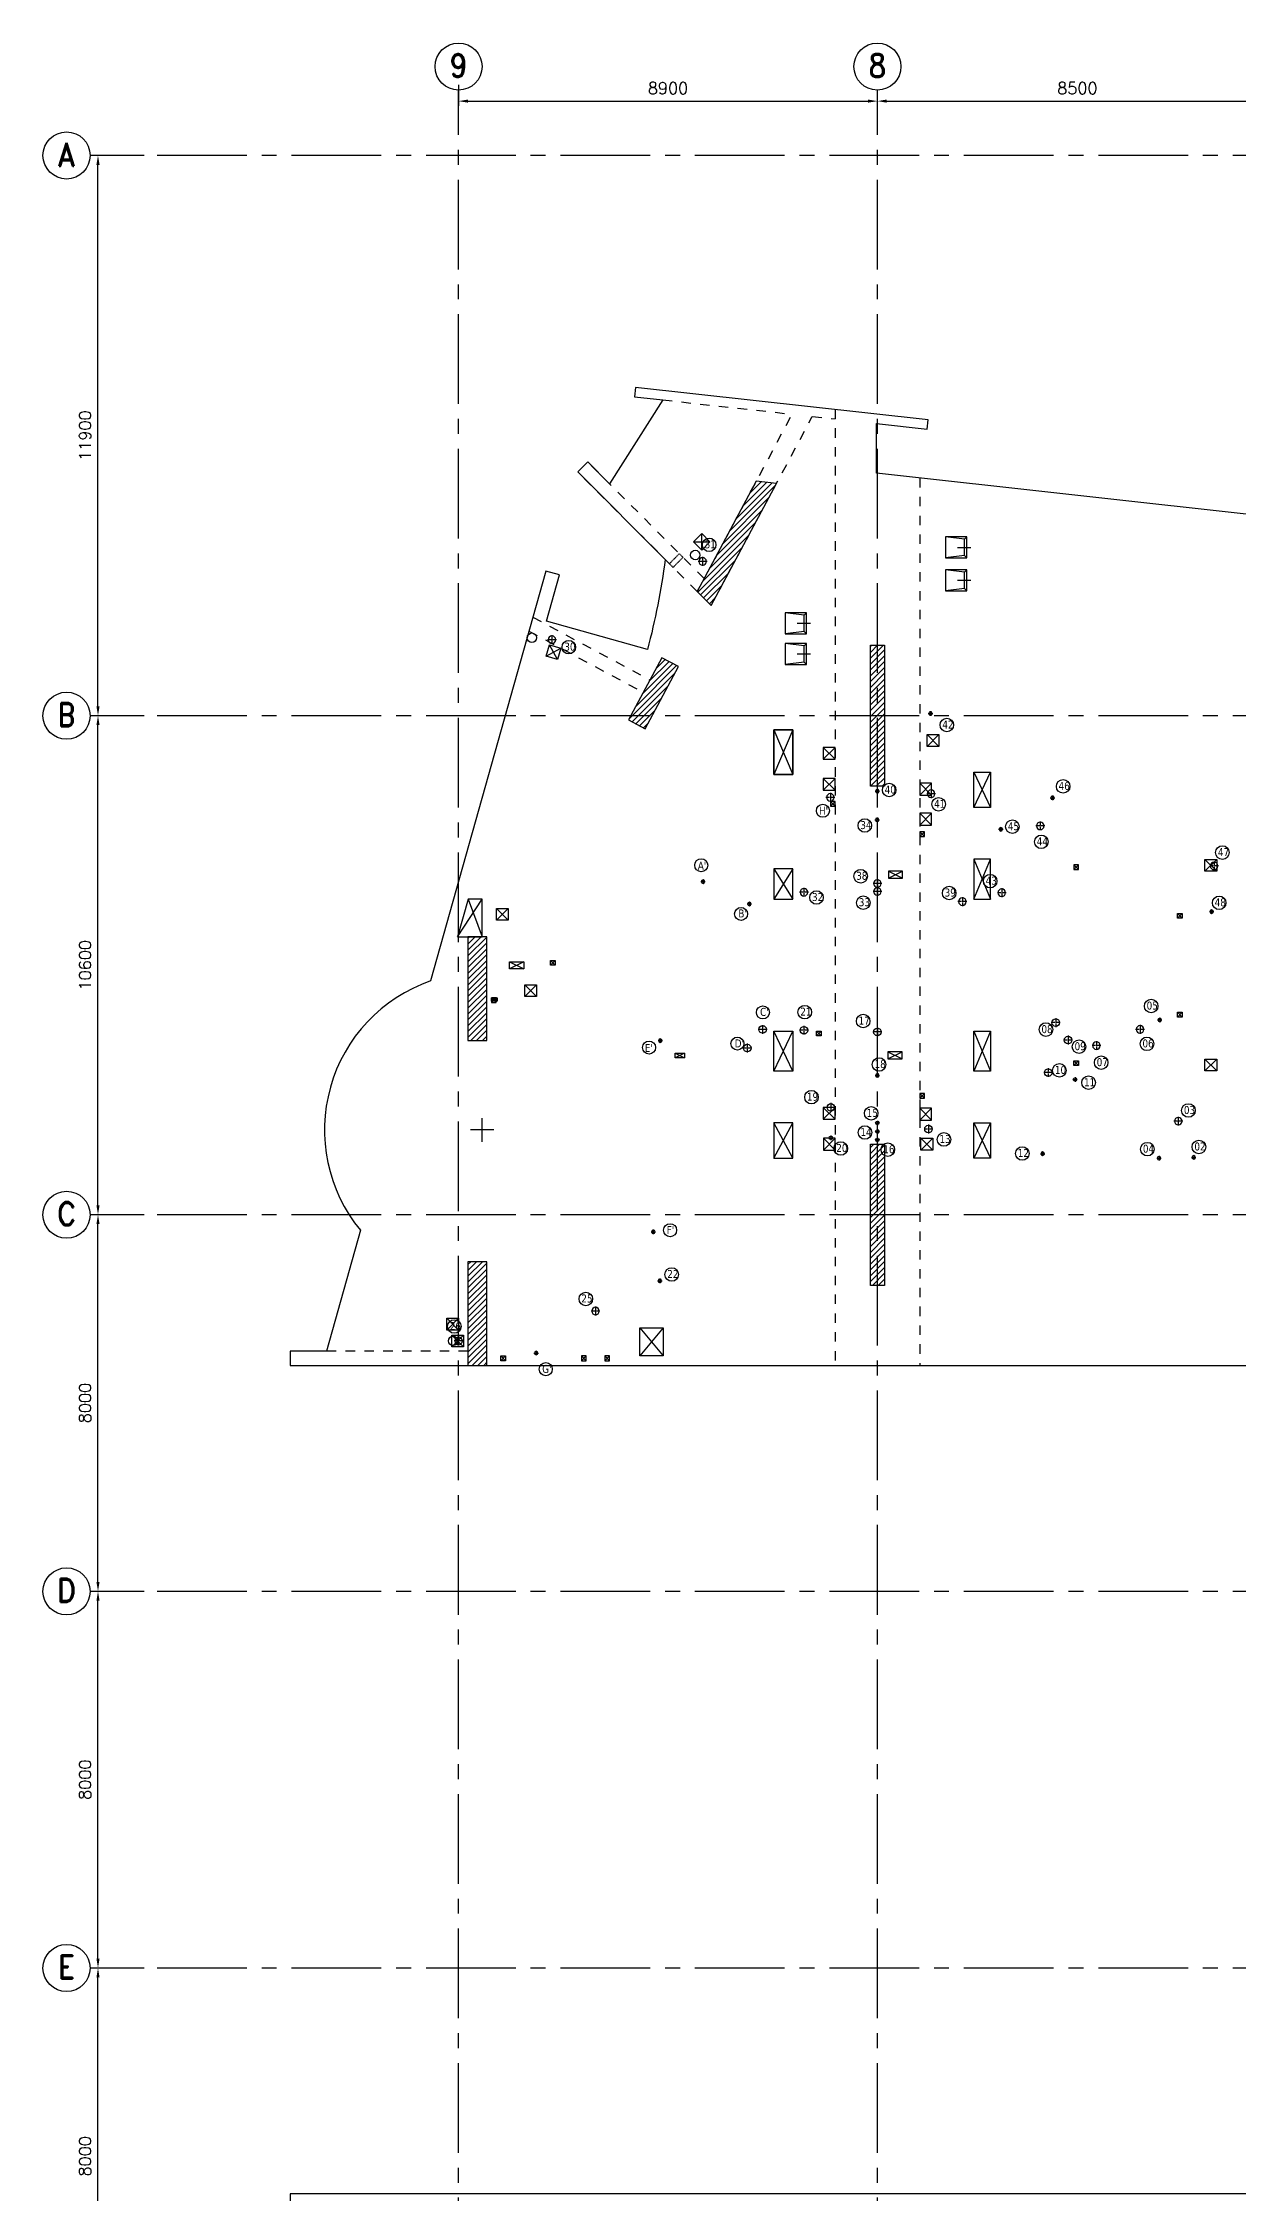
# Model space of a CAD drawing. Extents: x -8831 to 95229, y -7500 to 65888.
# Drawn here: x -8831 to 16563, y 20200 to 65888 of the extents above; entities that cross this region are included whole.
import ezdxf
from ezdxf.enums import TextEntityAlignment as Align

# ---------------------------------------------------------------- set-up
doc = ezdxf.new("R2010")
doc.units = 0
doc.header["$LTSCALE"] = 100
doc.header["$MEASUREMENT"] = 0
for name, pattern in [('CENTER2', [1.125, 0.75, -0.125, 0.125, -0.125]), ('DASHED', [0.75, 0.5, -0.25]), ('Gif-Beam', [4, 2, -2]), ('Gif-Grid', [28.575, 19.05, -3.175, 3.175, -3.175]), ('grid', [2, 1.25, -0.25, 0.25, -0.25])]:
    doc.linetypes.add(name, pattern=pattern)
doc.layers.add('-1DR-WPIPE', color=4, linetype='DASHED', lineweight=30)
for name, color, linetype in [('Gif-Beam', 3, 'Gif-Beam'), ('Gif-Col_Above', 2, 'Continuous'), ('Gif-Dim_Plan', 4, 'Continuous'), ('Gif-Grid', 1, 'Gif-Grid'), ('Gif-Grid_No', 7, 'Continuous'), ('Gif-Hatch_Col', 8, 'Continuous'), ('Gif-Openings', 4, 'Continuous'), ('Gif-Slab edge', 7, 'Continuous'), ('Giff-Pan', 7, 'Continuous'), ('mep200507', 4, 'Continuous'), ('NEW OP', 6, 'Continuous'), ('NS Blue Clashing', 5, 'Continuous'), ('NS Blue NB', 5, 'Continuous'), ('NS Green NB', 3, 'Continuous'), ('NS Green Not Clashing', 3, 'Continuous')]:
    doc.layers.add(name, color=color, linetype=linetype)
doc.styles.add('A&T', font='simplex.shx', dxfattribs={"width": 0.8})
doc.styles.add('ARIAL-GRID', font='arial.ttf', dxfattribs={"width": 0.7, "height": 15})
doc.styles.add('ROMAND', font='romand.shx')
doc.styles.add('ROMANS', font='ROMANS.shx')
doc.dimstyles.new('ACAD100', dxfattribs={"dimtxt": 250, "dimasz": 200, "dimexe": 100, "dimexo": 100, "dimgap": 150, "dimtad": 1, "dimdec": 0, "dimrnd": 5, "dimzin": 0, "dimdsep": 46, "dimtxsty": 'ROMANS', "dimcen": 0.09, "dimdle": 100, "dimclrd": 4, "dimclre": 4, "dimclrt": 3, "dimadec": 0, "dimazin": 0, "dimtfac": 1, "dimtdec": 0, "dimtix": 1, "dimtmove": 0, "dimatfit": 3, "dimfxl": 1, "dimtolj": 1, "dimtzin": 0, "dimarcsym": 0})
pattern_1 = [(45, (-215332.41, -7e-12), (-61.871843, 61.871843), [])]

# ---------------------------------------------------------------- blocks, each defined once
blk = doc.blocks.new('GRID-NO')
at = {"layer": 'Gif-Grid_No'}
blk.add_circle((0, 500), 500, dxfattribs=at)
at = {"layer": 'Gif-Grid_No', "color": 2, "style": 'ARIAL-GRID', "width": 0.7}
blk.add_attdef('GRID', text='', height=500, dxfattribs=at).set_placement((0, 522), align=Align.MIDDLE_CENTER)
blk = doc.blocks.new('*D3')
at = {"layer": 'Defpoints', "color": 0, "transparency": 16777216}
for p in [(-7663, 63500), (-6584, 63500), (-6584, 51600)]:
    blk.add_point(p, dxfattribs=at)
at = {"layer": 'Gif-Dim_Plan', "color": 4, "lineweight": -2, "transparency": 16777216}
for p, q in [((-6684, 63500), (-7763, 63500)), ((-7663, 51800), (-7663, 63300)), ((-6684, 51600), (-7763, 51600))]:
    blk.add_line(p, q, dxfattribs=at)
at = {"layer": 'Gif-Dim_Plan', "color": 4, "transparency": 16777216}
for points in [[(-7696, 63300), (-7629, 63300), (-7663, 63500)], [(-7696, 51800), (-7629, 51800), (-7663, 51600)]]:
    blk.add_solid(points, dxfattribs=at)
at = {"layer": 'Gif-Dim_Plan', "color": 3, "transparency": 16777216, "insert": (-7938, 57550), "char_height": 250, "attachment_point": 5, "rotation": 90, "style": 'ROMANS'}
blk.add_mtext('\\A1;11900', dxfattribs=at)
blk = doc.blocks.new('*D5')
at = {"layer": 'Defpoints', "color": 0, "transparency": 16777216}
for p in [(-7663, 33000), (-6584, 33000), (-6584, 25000)]:
    blk.add_point(p, dxfattribs=at)
at = {"layer": 'Gif-Dim_Plan', "color": 4, "lineweight": -2, "transparency": 16777216}
for p, q in [((-6684, 33000), (-7763, 33000)), ((-7663, 25200), (-7663, 32800)), ((-6684, 25000), (-7763, 25000))]:
    blk.add_line(p, q, dxfattribs=at)
at = {"layer": 'Gif-Dim_Plan', "color": 4, "transparency": 16777216}
for points in [[(-7696, 32800), (-7629, 32800), (-7663, 33000)], [(-7696, 25200), (-7629, 25200), (-7663, 25000)]]:
    blk.add_solid(points, dxfattribs=at)
at = {"layer": 'Gif-Dim_Plan', "color": 3, "transparency": 16777216, "insert": (-7938, 29000), "char_height": 250, "attachment_point": 5, "rotation": 90, "style": 'ROMANS'}
blk.add_mtext('\\A1;8000', dxfattribs=at)
blk = doc.blocks.new('*D7')
at = {"layer": 'Defpoints', "color": 0, "transparency": 16777216}
for p in [(-7663, 25000), (-6584, 25000), (-6581, 17000)]:
    blk.add_point(p, dxfattribs=at)
at = {"layer": 'Gif-Dim_Plan', "color": 4, "lineweight": -2, "transparency": 16777216}
for p, q in [((-6684, 25000), (-7763, 25000)), ((-7663, 17200), (-7663, 24800)), ((-6681, 17000), (-7763, 17000))]:
    blk.add_line(p, q, dxfattribs=at)
at = {"layer": 'Gif-Dim_Plan', "color": 4, "transparency": 16777216}
for points in [[(-7696, 24800), (-7629, 24800), (-7663, 25000)], [(-7696, 17200), (-7629, 17200), (-7663, 17000)]]:
    blk.add_solid(points, dxfattribs=at)
at = {"layer": 'Gif-Dim_Plan', "color": 3, "transparency": 16777216, "insert": (-7938, 21000), "char_height": 250, "attachment_point": 5, "rotation": 90, "style": 'ROMANS'}
blk.add_mtext('\\A1;8000', dxfattribs=at)
blk = doc.blocks.new('*D8')
at = {"layer": 'Defpoints', "color": 0, "transparency": 16777216}
for p in [(-7663, 41000), (-6584, 41000), (-6584, 33000)]:
    blk.add_point(p, dxfattribs=at)
at = {"layer": 'Gif-Dim_Plan', "color": 4, "lineweight": -2, "transparency": 16777216}
for p, q in [((-6684, 41000), (-7763, 41000)), ((-7663, 33200), (-7663, 40800)), ((-6684, 33000), (-7763, 33000))]:
    blk.add_line(p, q, dxfattribs=at)
at = {"layer": 'Gif-Dim_Plan', "color": 4, "transparency": 16777216}
for points in [[(-7696, 40800), (-7629, 40800), (-7663, 41000)], [(-7696, 33200), (-7629, 33200), (-7663, 33000)]]:
    blk.add_solid(points, dxfattribs=at)
at = {"layer": 'Gif-Dim_Plan', "color": 3, "transparency": 16777216, "insert": (-7938, 37000), "char_height": 250, "attachment_point": 5, "rotation": 90, "style": 'ROMANS'}
blk.add_mtext('\\A1;8000', dxfattribs=at)
blk = doc.blocks.new('*D9')
at = {"layer": 'Defpoints', "color": 0, "transparency": 16777216}
for p in [(-7663, 51600), (-6584, 51600), (-6584, 41000)]:
    blk.add_point(p, dxfattribs=at)
at = {"layer": 'Gif-Dim_Plan', "color": 4, "lineweight": -2, "transparency": 16777216}
for p, q in [((-6684, 51600), (-7763, 51600)), ((-7663, 41200), (-7663, 51400)), ((-6684, 41000), (-7763, 41000))]:
    blk.add_line(p, q, dxfattribs=at)
at = {"layer": 'Gif-Dim_Plan', "color": 4, "transparency": 16777216}
for points in [[(-7696, 51400), (-7629, 51400), (-7663, 51600)], [(-7696, 41200), (-7629, 41200), (-7663, 41000)]]:
    blk.add_solid(points, dxfattribs=at)
at = {"layer": 'Gif-Dim_Plan', "color": 3, "transparency": 16777216, "insert": (-7938, 46300), "char_height": 250, "attachment_point": 5, "rotation": 90, "style": 'ROMANS'}
blk.add_mtext('\\A1;10600', dxfattribs=at)
blk = doc.blocks.new('*D10')
at = {"layer": 'Defpoints', "color": 0, "transparency": 16777216}
for p in [(0, 65100), (8900, 64654), (8900, 64537)]:
    blk.add_point(p, dxfattribs=at)
at = {"layer": 'Gif-Dim_Plan', "color": 4, "lineweight": -2, "transparency": 16777216}
for p, q in [((0, 65000), (0, 64554)), ((200, 64654), (8700, 64654)), ((8900, 64637), (8900, 64754))]:
    blk.add_line(p, q, dxfattribs=at)
at = {"layer": 'Gif-Dim_Plan', "color": 4, "transparency": 16777216}
for points in [[(200, 64688), (200, 64621), (0, 64654)], [(8700, 64688), (8700, 64621), (8900, 64654)]]:
    blk.add_solid(points, dxfattribs=at)
at = {"layer": 'Gif-Dim_Plan', "color": 3, "transparency": 16777216, "insert": (4450, 64929), "char_height": 250, "attachment_point": 5, "style": 'ROMANS'}
blk.add_mtext('\\A1;8900', dxfattribs=at)
blk = doc.blocks.new('*D16')
at = {"layer": 'Defpoints', "color": 0, "transparency": 16777216}
for p in [(8900, 64537), (17400, 64772), (17400, 64654)]:
    blk.add_point(p, dxfattribs=at)
at = {"layer": 'Gif-Dim_Plan', "color": 4, "lineweight": -2, "transparency": 16777216}
for p, q in [((8900, 64637), (8900, 64754)), ((9100, 64654), (17200, 64654)), ((17400, 64672), (17400, 64554))]:
    blk.add_line(p, q, dxfattribs=at)
at = {"layer": 'Gif-Dim_Plan', "color": 4, "transparency": 16777216}
for points in [[(9100, 64688), (9100, 64621), (8900, 64654)], [(17200, 64688), (17200, 64621), (17400, 64654)]]:
    blk.add_solid(points, dxfattribs=at)
at = {"layer": 'Gif-Dim_Plan', "color": 3, "transparency": 16777216, "insert": (13150, 64929), "char_height": 250, "attachment_point": 5, "style": 'ROMANS'}
blk.add_mtext('\\A1;8500', dxfattribs=at)
blk = doc.blocks.new('PAN-1')
at = {"layer": 'Giff-Pan', "color": 1, "linetype": 'grid', "ltscale": 10}
blk.add_line((196, 0), (-87, 0), dxfattribs=at)
at = {"layer": 'Giff-Pan', "color": 1}
for p, q in [((0, 225), (50, 175)), ((50, 175), (450, 225)), ((50, 175), (50, -175)), ((0, -225), (50, -175)), ((50, -175), (450, -225))]:
    blk.add_line(p, q, dxfattribs=at)
at = {"layer": 'Giff-Pan'}
blk.add_lwpolyline([(0, -225), (450, -225), (450, 225), (0, 225)], close=True, dxfattribs=at)
blk = doc.blocks.new('160dia sleeve')
at = {"color": 8, "linetype": 'CENTER2'}
for p, q in [((-95, 0, 0), (95, 0, 0)), ((0, 95, 0), (0, -95, 0))]:
    blk.add_line(p, q, dxfattribs=at)
blk.add_circle((0, 0), 80)
blk = doc.blocks.new('110dia sleeve')
at = {"color": 8, "linetype": 'CENTER2'}
for p, q in [((0, 95), (0, -95)), ((-95, 0), (95, 0))]:
    blk.add_line(p, q, dxfattribs=at)
blk.add_circle((0, 0), 80)
blk = doc.blocks.new('75dia sleeve')
at = {"color": 8, "linetype": 'CENTER2', "ltscale": 0.75}
for p, q in [((47.5, 0), (-47.5, 0)), ((0, 47.5), (0, -47.5))]:
    blk.add_line(p, q, dxfattribs=at)
blk.add_circle((0, 0), 37.5)

msp = doc.modelspace()

# ---------------------------------------------------------------- hatches: boundary and pattern name
at = {"layer": 'Gif-Hatch_Col'}
h = msp.add_hatch(dxfattribs=at)
h.set_pattern_fill('ANSI31', color=256, scale=700, style=0)
h.set_pattern_definition(pattern_1)
h.paths.add_polyline_path([(6754.5, 56531.9), (6326.3, 56579.2), (5072.1, 54236.3), (5367.6, 53940.8)])
h = msp.add_hatch(dxfattribs=at)
h.set_pattern_fill('ANSI31', color=256, scale=700, style=0)
h.set_pattern_definition(pattern_1)
h.paths.add_polyline_path([(9050, 50100), (8750, 50100), (8750, 53100), (9050, 53100)])
h = msp.add_hatch(dxfattribs=at)
h.set_pattern_fill('ANSI31', color=256, scale=700, style=0)
h.set_pattern_definition(pattern_1)
h.paths.add_polyline_path([(4672.7, 52642.5), (4320, 52831.3), (3612.1, 51508.8), (3964.8, 51320.1)])
h = msp.add_hatch(dxfattribs=at)
h.set_pattern_fill('ANSI31', color=256, scale=700, style=0)
h.set_pattern_definition(pattern_1)
h.paths.add_polyline_path([(600, 46900), (200, 46900), (200, 44700), (600, 44700)])
h = msp.add_hatch(dxfattribs=at)
h.set_pattern_fill('ANSI31', color=256, scale=700, style=0)
h.set_pattern_definition(pattern_1)
h.paths.add_polyline_path([(9050, 39500), (8750, 39500), (8750, 42500), (9050, 42500)])
h = msp.add_hatch(dxfattribs=at)
h.set_pattern_fill('ANSI31', color=256, scale=700, style=0)
h.set_pattern_definition(pattern_1)
h.paths.add_polyline_path([(600, 40000), (200, 40000), (200, 37800), (600, 37800)])

# ---------------------------------------------------------------- linework, layer by layer
at = {"layer": '-1DR-WPIPE', "ltscale": 0.25}
for p, q in [((4479.6, 54828.8), (4691.7, 55040.9)), ((4557.4, 54751), (4479.7, 54828.8)), ((4557.4, 54751), (4769.5, 54963.2)), ((4769.5, 54963.2), (4691.7, 55040.9))]:
    msp.add_line(p, q, dxfattribs=at)
at = {"color": 8, "linetype": 'CENTER2'}
for p, q in [((6554.6, 44935.4, 0), (6365.5, 44935.4, 0)), ((6460, 45030, 0), (6460, 44840.9, 0)), ((7435, 44919.5, 0), (7245, 44919.5, 0)), ((7340, 45014.5, 0), (7340, 44824.5, 0)), ((8994.7, 44884.3), (8805.6, 44884.3)), ((8900.1, 44978.8), (8900.1, 44789.7)), ((12784.8, 45080, 0), (12594.8, 45080, 0)), ((12689.8, 45175, 0), (12689.8, 44985, 0)), ((12950.5, 44804.5, 0), (12950.5, 44615.4, 0)), ((6229.6, 44539.9, 0), (6039.6, 44539.9, 0)), ((6134.6, 44634.9, 0), (6134.6, 44444.9, 0)), ((13045, 44710, 0), (12855.9, 44710, 0)), ((12624.8, 44020, 0), (12434.8, 44020, 0)), ((12529.8, 44115, 0), (12529.8, 43925, 0)), ((8004.8, 43279.5, 0), (7814.8, 43279.5, 0)), ((7909.8, 43374.5, 0), (7909.8, 43184.5, 0)), ((10079.8, 42820, 0), (9889.8, 42820, 0)), ((9984.8, 42915, 0), (9984.8, 42725, 0))]:
    msp.add_line(p, q, dxfattribs=at)
at = {"color": 8, "linetype": 'CENTER2', "ltscale": 0.75}
for p, q in [((13053.4, 43871.4, 0), (13148.4, 43871.4, 0)), ((13100.9, 43918.9, 0), (13100.9, 43823.9, 0)), ((8852.5, 42950.7), (8947.5, 42950.7)), ((8900, 42998.2), (8900, 42903.2)), ((7861.7, 42634.3), (7956.7, 42634.3)), ((7909.2, 42681.8), (7909.2, 42586.8)), ((8852.5, 42588.8), (8947.5, 42588.8)), ((8852.6, 42768.8, 0), (8947.6, 42768.8, 0)), ((8900, 42636.3), (8900, 42541.3)), ((8900.1, 42816.3, 0), (8900.1, 42721.3, 0))]:
    msp.add_line(p, q, dxfattribs=at)
for centre, radius in [((6460, 44935.4, 0), 80), ((7340, 44919.5, 0), 80), ((8900.1, 44884.3), 80), ((12689.8, 45080, 0), 80), ((12950.5, 44710, 0), 80), ((6134.6, 44539.9, 0), 80), ((12529.8, 44020, 0), 80), ((13100.9, 43871.4, 0), 37.5), ((7909.8, 43279.5, 0), 80), ((8900, 42950.7), 37.5), ((7909.2, 42634.3), 37.5), ((8900, 42588.8), 37.5), ((8900.1, 42768.8, 0), 37.5), ((9984.8, 42820, 0), 80)]:
    msp.add_circle(centre, radius)
at = {"layer": 'Gif-Beam'}
for p, q in [((4340, 58307.9), (7089, 58004)), ((8000, 58104.6), (8000, 37800)), ((5072.1, 54236.3), (7089, 58004)), ((5367.6, 53940.8), (7517.2, 57956.7)), ((7517.2, 57956.7), (8000, 57903.3)), ((5072.1, 54236.3), (2531.1, 56777.3)), ((5220, 54512.7), (2743.3, 56989.4)), ((9800, 56647.4), (9800, 37800)), ((1576.6, 53692.7), (4067.4, 52359.4)), ((1493.4, 53397), (3925.8, 52094.9)), ((200, 38100), (-3580, 38100))]:
    msp.add_line(p, q, dxfattribs=at)
at = {"layer": 'Gif-Col_Above'}
for points in [[(6754.5, 56531.9), (6326.3, 56579.2), (5072.1, 54236.3), (5367.6, 53940.8)], [(9050, 50100), (8750, 50100), (8750, 53100), (9050, 53100)], [(4672.7, 52642.5), (4320, 52831.3), (3612.1, 51508.8), (3964.8, 51320.1)], [(600, 46900), (200, 46900), (200, 44700), (600, 44700)], [(9050, 39500), (8750, 39500), (8750, 42500), (9050, 42500)], [(600, 40000), (200, 40000), (200, 37800), (600, 37800)]]:
    msp.add_lwpolyline(points, close=True, dxfattribs=at)
at = {"layer": 'Gif-Grid'}
for p, q in [((0, -7500), (0, 64888.4)), ((8900, -7500), (8900, 64888.4)), ((64078.8, 63500), (-7831.5, 63500)), ((64078.8, 51600), (-7831.5, 51600)), ((64078.8, 41000), (-7831.5, 41000)), ((64078.8, 33000), (-7831.5, 33000)), ((64078.8, 25000), (-7831.5, 25000))]:
    msp.add_line(p, q, dxfattribs=at)
at = {"layer": 'Gif-Openings'}
for p, q in [((-22.5, 46900), (500, 47700)), ((202.6, 47700), (500, 46900)), ((500, 42550.6), (500, 43050.6)), ((500, 42550.6), (500, 43050.6)), ((500, 42550.6), (500, 43050.6)), ((750, 42800.6), (250, 42800.6)), ((750, 42800.6), (250, 42800.6)), ((750, 42800.6), (250, 42800.6)), ((3850, 38600), (4350, 38000)), ((4350, 38600), (3850, 38000))]:
    msp.add_line(p, q, dxfattribs=at)
for points in [[(7100, 51300), (6700, 50350)], [(6700, 51300), (7100, 50350)], [(10950, 49650), (11300, 50400)], [(10950, 50400), (11300, 49650)], [(10950, 48550), (11300, 47700)], [(10950, 47700), (11300, 48550)], [(7100, 48350), (6700, 47700)], [(6700, 48350), (7100, 47700)], [(7100, 44050), (6700, 44900)], [(6700, 44050), (7100, 44900)], [(11300, 44900), (10950, 44050)], [(10950, 44900), (11300, 44050)], [(7100, 42200), (6700, 42950)], [(6700, 42200), (7100, 42950)], [(11300, 42950), (10950, 42200)], [(10950, 42950), (11300, 42200)]]:
    msp.add_lwpolyline(points, dxfattribs=at)
at = {"layer": 'Gif-Slab edge'}
msp.add_lwpolyline([(17250, 55824), (8880, 56749.1), (8880, 57806.1), (9958.8, 57686.8), (9980.7, 57885.6), (3757.8, 58573.4), (3735.9, 58374.7), (4340, 58307.9), (3205.8, 56526.9), (2743.3, 56989.4), (2531.1, 56777.3), (4392.2, 54916.3, -0.030208), (4014.8, 53006.9), (1865.4, 53611.5), (2141, 54591.3), (1852.2, 54672.5), (-596.9, 45965.9, 0.5227381), (-2084.8, 40669.5), (-2807.6, 38100), (-3580, 38100), (-3580, 37800), (17250, 37800)], format="xyb", dxfattribs=at)
for points in [[(6700, 51300), (7100, 51300), (7100, 50350), (6700, 50350)], [(7100, 51300), (6700, 51300), (6700, 50350), (7100, 50350)], [(11300, 49650), (10950, 49650), (10950, 50400), (11300, 50400)], [(10950, 47700), (11300, 47700), (11300, 48550), (10950, 48550)], [(7100, 48350), (6700, 48350), (6700, 47700), (7100, 47700)], [(-22.5, 46900), (200, 46900), (500, 46900), (500, 47700), (202.6, 47700)], [(7100, 44050), (6700, 44050), (6700, 44900), (7100, 44900)], [(11300, 44050), (10950, 44050), (10950, 44900), (11300, 44900)], [(6700, 42200), (7100, 42200), (7100, 42950), (6700, 42950)], [(11300, 42200), (10950, 42200), (10950, 42950), (11300, 42950)], [(11300, 42200), (10950, 42200), (10950, 42950), (11300, 42950)], [(4350, 38000), (3850, 38000), (3850, 38600), (4350, 38600)]]:
    msp.add_lwpolyline(points, close=True, dxfattribs=at)
msp.add_lwpolyline([(17250, 20200), (-3580, 20200), (-3580, 19900)], dxfattribs=at)
at = {"layer": 'mep200507'}
for p, q in [((10206.1, 51198.7, 0), (9956.1, 50948.7, 0)), ((9956.1, 51198.7, 0), (10206.1, 50948.7, 0)), ((16111.4, 48544.6), (15861.4, 48294.6)), ((15861.4, 48544.6), (16111.4, 48294.6)), ((803.7, 47508.3), (1053.7, 47258.3)), ((1053.7, 47508.3), (803.7, 47258.3)), ((15375, 47400), (15275, 47300)), ((15275, 47400), (15375, 47300)), ((1084.1, 46373.4), (1384.1, 46223.4)), ((1384.1, 46373.4), (1084.1, 46223.4)), ((1954.3, 46400, 0), (2054.3, 46300, 0)), ((2054.3, 46400, 0), (1954.3, 46300, 0)), ((1405.5, 45882.2, 0), (1655.5, 45632.2, 0)), ((1655.5, 45882.2, 0), (1405.5, 45632.2, 0)), ((700, 45605.2), (820, 45537.2)), ((820, 45605.2), (700, 45537.2)), ((15375, 45300), (15275, 45200)), ((15375, 45200), (15275, 45300)), ((7703.4, 44900), (7603.4, 44800)), ((7603.4, 44900), (7703.4, 44800)), ((4802.6, 44431), (4602.6, 44331)), ((4602.6, 44431), (4802.6, 44331)), ((16111.4, 44305.4), (15861.4, 44055.4)), ((15861.4, 44305.4), (16111.4, 44055.4)), ((10075, 42623.6, 0), (9825, 42373.6, 0)), ((9825, 42623.6, 0), (10075, 42373.6, 0)), ((-145, 38194.9), (105, 38444.9)), ((-145, 38444.9), (105, 38194.9)), ((1000, 38000), (900, 37900)), ((900, 38000), (1000, 37900)), ((2709.6, 38000), (2609.7, 37900)), ((2609.7, 38000), (2709.6, 37900)), ((3209.6, 38000), (3109.7, 37900)), ((3109.7, 38000), (3209.6, 37900))]:
    msp.add_line(p, q, dxfattribs=at)
at = {"layer": 'mep200507', "elevation": 0}
for points in [[(9956.1, 51198.7), (10206.1, 51198.7), (10206.1, 50948.7), (9956.1, 50948.7)], [(1954.3, 46400), (2054.3, 46400), (2054.3, 46300), (1954.3, 46300)], [(1405.5, 45882.2), (1655.5, 45882.2), (1655.5, 45632.2), (1405.5, 45632.2)], [(9825, 42623.6), (10075, 42623.6), (10075, 42373.6), (9825, 42373.6)]]:
    msp.add_lwpolyline(points, close=True, dxfattribs=at)
at = {"layer": 'mep200507'}
for points in [[(15861.4, 48544.6), (16111.4, 48544.6), (16111.4, 48294.6), (15861.4, 48294.6)], [(803.7, 47508.3), (1053.7, 47508.3), (1053.7, 47258.3), (803.7, 47258.3)], [(15275, 47400), (15375, 47400), (15375, 47300), (15275, 47300)], [(1084.1, 46373.4), (1384.1, 46373.4), (1384.1, 46223.4), (1084.1, 46223.4)], [(700, 45605.2), (820, 45605.2), (820, 45537.2), (700, 45537.2)], [(15275, 45300), (15375, 45300), (15375, 45200), (15275, 45200)], [(7603.4, 44900), (7703.4, 44900), (7703.4, 44800), (7603.4, 44800)], [(4602.6, 44431), (4802.6, 44431), (4802.6, 44331), (4602.6, 44331)], [(15861.4, 44305.4), (16111.4, 44305.4), (16111.4, 44055.4), (15861.4, 44055.4)], [(-145, 38444.9), (105, 38444.9), (105, 38194.9), (-145, 38194.9)], [(900, 38000), (1000, 38000), (1000, 37900), (900, 37900)], [(2609.7, 37900), (2709.6, 37900), (2709.6, 38000), (2609.7, 38000)], [(3109.7, 37900), (3209.6, 37900), (3209.6, 38000), (3109.7, 38000)]]:
    msp.add_lwpolyline(points, close=True, dxfattribs=at)
at = {"layer": 'NEW OP', "color": 4}
for p, q in [((4988.9, 55295.3), (5165.7, 55472)), ((4988.9, 55295.3), (5342.5, 55295.3)), ((5165.7, 55118.5), (4988.9, 55295.3)), ((5165.7, 55118.5), (5165.7, 55472)), ((5165.7, 55472), (5342.5, 55295.3)), ((5342.5, 55295.3), (5165.7, 55118.5)), ((1862.2, 52861.7), (1929.9, 53102.3)), ((1862.2, 52861.7), (2170.6, 53034.6)), ((2102.9, 52794), (1929.9, 53102.3)), ((1929.9, 53102.3), (2170.6, 53034.6)), ((2170.6, 53034.6), (2102.9, 52794)), ((2102.9, 52794), (1862.2, 52861.7)), ((8000, 50924.8), (7750, 50674.8)), ((8000, 50674.8), (7750, 50924.8)), ((8000, 50924.8), (7750, 50924.8)), ((7750, 50924.8), (7750, 50674.8)), ((8000, 50674.8), (8000, 50924.8)), ((7750, 50674.8), (8000, 50674.8)), ((8000, 50269.3), (7750, 50019.3)), ((8000, 50019.3), (7750, 50269.3)), ((8000, 50269.3), (7750, 50269.3)), ((7750, 50269.3), (7750, 50019.3)), ((8000, 50019.3), (8000, 50269.3)), ((7750, 50019.3), (8000, 50019.3)), ((10050, 49915), (9800, 50165)), ((9800, 49915), (10050, 50165)), ((9800, 50165), (9800, 49915)), ((10050, 50165), (9800, 50165)), ((9800, 49915), (10050, 49915)), ((10050, 49915), (10050, 50165)), ((8000, 49778.6), (7900, 49678.6)), ((8000, 49678.6), (7900, 49778.6)), ((8000, 49778.6), (7900, 49778.6)), ((7900, 49778.6), (7900, 49678.6)), ((7900, 49678.6), (8000, 49678.6)), ((8000, 49678.6), (8000, 49778.6)), ((9800, 49278.3), (10050, 49528.3)), ((9800, 49528.3), (10050, 49278.3)), ((10050, 49528.3), (9800, 49528.3)), ((9800, 49528.3), (9800, 49278.3)), ((10050, 49278.3), (10050, 49528.3)), ((9800, 49278.3), (10050, 49278.3)), ((9900, 49135.7), (9800, 49035.7)), ((9900, 49035.7), (9800, 49135.7)), ((9900, 49135.7), (9800, 49135.7)), ((9800, 49135.7), (9800, 49035.7)), ((9800, 49035.7), (9900, 49035.7)), ((9900, 49035.7), (9900, 49135.7)), ((13175, 48433.5), (13075, 48333.5)), ((13175, 48333.5), (13075, 48433.5)), ((13175, 48433.5), (13075, 48433.5)), ((13075, 48433.5), (13075, 48333.5)), ((13175, 48333.5), (13175, 48433.5)), ((9132.8, 48148), (9432.8, 48298)), ((9132.8, 48298), (9432.8, 48148)), ((9432.8, 48298), (9132.8, 48298)), ((9132.8, 48298), (9132.8, 48148)), ((9132.8, 48148), (9432.8, 48148)), ((9432.8, 48148), (9432.8, 48298)), ((13075, 48333.5), (13175, 48333.5)), ((800, 45605.2), (700, 45505.2)), ((800, 45505.2), (700, 45605.2)), ((800, 45605.2), (700, 45605.2)), ((700, 45605.2), (700, 45505.2)), ((700, 45505.2), (800, 45505.2)), ((800, 45505.2), (800, 45605.2)), ((9125.2, 44310.5), (9425.2, 44460.5)), ((9125.2, 44460.5), (9425.2, 44310.5)), ((9425.2, 44460.5), (9125.2, 44460.5)), ((9125.2, 44460.5), (9125.2, 44310.5)), ((9425.2, 44310.5), (9425.2, 44460.5)), ((9125.2, 44310.5), (9425.2, 44310.5)), ((13175, 44166.5), (13075, 44266.5)), ((13175, 44266.5), (13075, 44166.5)), ((13075, 44266.5), (13175, 44266.5)), ((13075, 44166.5), (13075, 44266.5)), ((13175, 44166.5), (13075, 44166.5)), ((13175, 44266.5), (13175, 44166.5)), ((9900, 43573.9, 0), (9800, 43473.9, 0)), ((9900, 43473.9, 0), (9800, 43573.9, 0)), ((9900, 43573.9, 0), (9800, 43573.9, 0)), ((9800, 43573.9, 0), (9800, 43473.9, 0)), ((9800, 43473.9, 0), (9900, 43473.9, 0)), ((9900, 43473.9, 0), (9900, 43573.9, 0)), ((8000, 43279.1), (7750, 43029.1)), ((8000, 43029.1), (7750, 43279.1)), ((8000, 43279.1), (7750, 43279.1)), ((7750, 43279.1), (7750, 43029.1)), ((7750, 43029.1), (8000, 43029.1)), ((8000, 43029.1), (8000, 43279.1)), ((10050, 43260.3), (9800, 43010.3)), ((10050, 43010.3), (9800, 43260.3)), ((10050, 43260.3), (9800, 43260.3)), ((9800, 43260.3), (9800, 43010.3)), ((9800, 43010.3), (10050, 43010.3)), ((10050, 43010.3), (10050, 43260.3)), ((8001.2, 42623.6, 0), (7751.2, 42373.6, 0)), ((8001.2, 42373.6, 0), (7751.2, 42623.6, 0)), ((8001.2, 42623.6, 0), (7751.2, 42623.6, 0)), ((7751.2, 42623.6, 0), (7751.2, 42373.6, 0)), ((8001.2, 42373.6, 0), (8001.2, 42623.6, 0)), ((7751.2, 42373.6, 0), (8001.2, 42373.6, 0)), ((-250, 38549.9), (0, 38799.9)), ((0, 38549.9), (-250, 38799.9)), ((-250, 38549.9), (-250, 38799.9)), ((-250, 38799.9), (0, 38799.9)), ((0, 38549.9), (-250, 38549.9)), ((0, 38799.9), (0, 38549.9))]:
    msp.add_line(p, q, dxfattribs=at)
for centre in [(5029.7, 55013.4), (1557.5, 53256.7), (-116, 38320.2)]:
    msp.add_circle(centre, 100, dxfattribs=at)
at = {"layer": 'NS Blue NB'}
for centre in [(14637.6, 42393.8, 0), (14637.6, 42393.8, 0), (15731.8, 42440.6, 0), (15731.8, 42440.6, 0)]:
    msp.add_circle(centre, 144.1, dxfattribs=at)
at = {"layer": 'NS Green NB'}
for centre, radius in [((5325, 55230.1, 0), 144.1), ((5325, 55230.1, 0), 144.1), ((2341.9, 53056, 0), 144.1), ((2341.9, 53056, 0), 144.1), ((10376.1, 51402.6, 0), 144.1), ((10376.1, 51402.6, 0), 144.1), ((9149.7, 50021.5, 0), 144.1), ((10201.1, 49718.5, 0), 144.1), ((10201.1, 49718.5, 0), 144.1), ((12846.6, 50099.2), 144.1), ((12846.6, 50099.2), 144.1), ((7741.1, 49580.3), 138.4), ((8632.9, 49267.4), 144.1), ((8632.9, 49267.4), 144.1), ((11768.1, 49242.5), 144.1), ((11768.1, 49242.5), 144.1), ((12382.1, 48920.2, 0), 144.1), ((5156.5, 48423.5, 0), 138.4), ((16231.8, 48692.6), 144.1), ((8544.5, 48190.3), 144.1), ((10424.3, 47833.5, 0), 144.1), ((10424.3, 47833.5, 0), 144.1), ((11296.7, 48086.4, 0), 144.1), ((11296.7, 48086.4, 0), 144.1), ((6001.9, 47388.9), 138.4), ((7605.9, 47738.9, 0), 144.1), ((7605.9, 47738.9, 0), 144.1), ((8600.1, 47628, 0), 144.1), ((16162.8, 47625.8, 0), 144.1), ((6466.8, 45297, 0), 138.4), ((7356.3, 45303.1), 144.1), ((7356.3, 45303.1), 144.1), ((8596.8, 45113.7, 0), 144.1), ((14717.1, 45432.7, 0), 144.1), ((14717.1, 45432.7, 0), 144.1), ((12481.8, 44933.4), 144.1), ((4046.4, 44551.8), 138.4), ((5924.4, 44634.5), 138.4), ((8935.6, 44191.7, 0), 144.1), ((8935.6, 44191.7, 0), 144.1), ((13185.9, 44569.5, 0), 144.1), ((13185.9, 44569.5, 0), 144.1), ((13655.8, 44231.4, 0), 144.1), ((14628.2, 44629.3), 144.1), ((14628.2, 44629.3), 144.1), ((12767.5, 44066.5, 0), 144.1), ((13387.4, 43805.5, 0), 144.1), ((13387.4, 43805.5, 0), 144.1), ((7498.5, 43496.9, 0), 144.1), ((8768, 43154.4, 0), 144.1), ((8768, 43154.4, 0), 144.1), ((15509.4, 43215, 0), 144.1), ((15509.4, 43215, 0), 144.1), ((8121.3, 42407.7, 0), 144.1), ((8121.3, 42407.7, 0), 144.1), ((8634.9, 42746.2, 0), 144.1), ((9120.8, 42382.5, 0), 144.1), ((10314.1, 42599.3, 0), 144.1), ((11978.6, 42300.8, 0), 144.1), ((11978.6, 42300.8, 0), 144.1), ((4494.5, 40671.7), 138.4), ((4529.2, 39731.6, 0), 144.1), ((4529.2, 39731.6, 0), 144.1), ((2703.7, 39211.6, 0), 144.1), ((-91, 38625.6, 0), 144.1), ((-91, 38625.6, 0), 144.1), ((1853.7, 37719.5), 138.4)]:
    msp.add_circle(centre, radius, dxfattribs=at)

# ---------------------------------------------------------------- block references
at = {"layer": 'Gif-Grid_No', "ltscale": 5}
ref = msp.add_blockref('GRID-NO', (0, 64888.4), dxfattribs=at)
ref.add_attrib('GRID_NUMBER', '9', dxfattribs={"color": 2, "ltscale": 5, "height": 500, "style": 'ROMAND', "width": 0.9}).set_placement((0, 65410.3), align=Align.MIDDLE_CENTER)
ref = msp.add_blockref('GRID-NO', (8900, 64888.4), dxfattribs=at)
ref.add_attrib('GRID_NUMBER', '8', dxfattribs={"color": 2, "ltscale": 5, "height": 500, "style": 'ROMAND', "width": 0.9}).set_placement((8900, 65410.3), align=Align.MIDDLE_CENTER)
ref = msp.add_blockref('GRID-NO', (-8331.5, 63000), dxfattribs=at)
ref.add_attrib('GRID_NUMBER', 'A', dxfattribs={"color": 2, "ltscale": 5, "height": 500, "style": 'ROMAND', "width": 0.9}).set_placement((-8331.5, 63521.8), align=Align.MIDDLE_CENTER)
ref = msp.add_blockref('GRID-NO', (-8331.5, 51100), dxfattribs=at)
ref.add_attrib('GRID_NUMBER', 'B', dxfattribs={"color": 2, "ltscale": 5, "height": 500, "style": 'ROMAND', "width": 0.9}).set_placement((-8331.5, 51621.8), align=Align.MIDDLE_CENTER)
ref = msp.add_blockref('GRID-NO', (-8331.5, 40500), dxfattribs=at)
ref.add_attrib('GRID_NUMBER', 'C', dxfattribs={"color": 2, "ltscale": 5, "height": 500, "style": 'ROMAND', "width": 0.9}).set_placement((-8331.5, 41021.8), align=Align.MIDDLE_CENTER)
ref = msp.add_blockref('GRID-NO', (-8331.5, 32500), dxfattribs=at)
ref.add_attrib('GRID_NUMBER', 'D', dxfattribs={"color": 2, "ltscale": 5, "height": 500, "style": 'ROMAND', "width": 0.9}).set_placement((-8331.5, 33021.8), align=Align.MIDDLE_CENTER)
ref = msp.add_blockref('GRID-NO', (-8331.5, 24500), dxfattribs=at)
ref.add_attrib('GRID_NUMBER', 'E', dxfattribs={"color": 2, "ltscale": 5, "height": 500, "style": 'ROMAND', "width": 0.9}).set_placement((-8331.5, 25021.8), align=Align.MIDDLE_CENTER)
at = {"layer": 'Giff-Pan', "rotation": 180}
for p in [(10800.1, 55176.1), (10800.1, 54476.1), (7392.1, 53563.1), (7392.1, 52911.8)]:
    msp.add_blockref('PAN-1', p, dxfattribs=at)
at = {"layer": 'NS Blue Clashing', "xscale": -1}
for p in [(14885, 42200.6), (15621.6, 42217.7, 0)]:
    msp.add_blockref('75dia sleeve', p, dxfattribs=at)
at = {"layer": 'NS Green Not Clashing', "xscale": -1}
for name, p in [('160dia sleeve', (5186.7, 54876.8)), ('160dia sleeve', (1982.3, 53214.4)), ('75dia sleeve', (10028.5, 51647.4)), ('160dia sleeve', (7899.8, 49864.7, 0)), ('75dia sleeve', (8900.1, 49996.1)), ('160dia sleeve', (10040.3, 49942.9, 0)), ('75dia sleeve', (12620.1, 49856.6, 0)), ('75dia sleeve', (8894.7, 49388.2)), ('160dia sleeve', (12360.1, 49259.7)), ('75dia sleeve', (11521.8, 49186.5)), ('160dia sleeve', (16054.8, 48410.2, 0)), ('110dia sleeve', (8900.1, 48035.3)), ('160dia sleeve', (7339.8, 47850.1)), ('110dia sleeve', (8900.1, 47865.4)), ('160dia sleeve', (10705, 47650.2, 0)), ('110dia sleeve', (11542.2, 47840, 0)), ('160dia sleeve', (14480.8, 44936.5)), ('75dia sleeve', (14899.5, 45138.2, 0)), ('110dia sleeve', (13554.9, 44592.9, 0)), ('160dia sleeve', (15294.7, 42987.5)), ('75dia sleeve', (4275.4, 39594.9, 0)), ('160dia sleeve', (2909.8, 38954.6, 0)), ('160dia sleeve', (0.2, 38319.4))]:
    msp.add_blockref(name, p, dxfattribs=at)
for p, rotation in [((5195.5, 48075.2, 0), 3.203277643137881e-08), ((6179.8, 47600.9, 0), 3.203277643137881e-08), ((16002.1, 47437.9, 0), 359.9999999953853), ((4286.3, 44699.2, 0), 3.203277643137881e-08), ((4137.1, 40637.9, 0), 3.203277643137881e-08), ((1648.5, 38062.9, 0), 3.203277643137881e-08)]:
    msp.add_blockref('75dia sleeve', p, dxfattribs=dict(at, rotation=rotation))
at = {"layer": 'NS Green Not Clashing', "color": 3, "xscale": -1}
for p in [(8900.1, 43959.3), (12410.5, 42295.6, 0)]:
    msp.add_blockref('75dia sleeve', p, dxfattribs=at)

# ---------------------------------------------------------------- texts
at = {"layer": 'NS Blue NB', "char_height": 170, "attachment_point": 1, "style": 'A&T'}
for s, insert in [('{\\fVerdana|b0|i0|c0|p34;04}', (14542.3, 42488.8, 0)), ('{\\fVerdana|b0|i0|c0|p34;02}', (15636.4, 42535.5, 0))]:
    msp.add_mtext_dynamic_manual_height_columns(s, width=147.425, gutter_width=12.5, heights=[0], dxfattribs=dict(at, insert=insert))
at = {"layer": 'NS Green NB', "char_height": 170, "attachment_point": 1, "style": 'A&T'}
for s, insert in [('{\\fVerdana|b0|i0|c0|p34;31}', (5229.7, 55325.1, 0)), ('{\\fVerdana|b0|i0|c0|p34;31}', (5229.7, 55325.1, 0)), ('{\\fVerdana|b0|i0|c0|p34;30}', (2246.6, 53150.9, 0)), ('{\\fVerdana|b0|i0|c0|p34;30}', (2246.6, 53150.9, 0)), ('{\\fVerdana|b0|i0|c0|p34;42}', (10280.8, 51497.5, 0)), ('{\\fVerdana|b0|i0|c0|p34;42}', (10280.8, 51497.5, 0)), ('{\\fVerdana|b0|i0|c0|p34;40}', (9054.4, 50116.5, 0)), ('{\\fVerdana|b0|i0|c0|p34;41}', (10105.7, 49813.5, 0)), ('{\\fVerdana|b0|i0|c0|p34;41}', (10105.7, 49813.5, 0)), ('{\\fVerdana|b0|i0|c0|p34;46}', (12751.2, 50194.1)), ('{\\fVerdana|b0|i0|c0|p34;46}', (12751.2, 50194.1)), ("{\\fVerdana|b0|i0|c0|p34;H'}", (7658.8, 49670.2)), ('{\\fVerdana|b0|i0|c0|p34;34}', (8537.5, 49362.4)), ('{\\fVerdana|b0|i0|c0|p34;45}', (11672.7, 49337.5)), ('{\\fVerdana|b0|i0|c0|p34;45}', (11672.7, 49337.5)), ('{\\fVerdana|b0|i0|c0|p34;44}', (12286.8, 49015.1, 0)), ("{\\fVerdana|b0|i0|c0|p34;A'}", (5084.3, 48499.9, 0)), ('{\\fVerdana|b0|i0|c0|p34;47}', (16136.5, 48787.5)), ('{\\fVerdana|b0|i0|c0|p34;38}', (8449.2, 48285.3)), ('{\\fVerdana|b0|i0|c0|p34;43}', (11201.4, 48181.3, 0)), ('{\\fVerdana|b0|i0|c0|p34;43}', (11201.4, 48181.3, 0)), ('{\\fVerdana|b0|i0|c0|p34;32}', (7510.6, 47833.9, 0)), ('{\\fVerdana|b0|i0|c0|p34;32}', (7510.6, 47833.9, 0)), ('{\\fVerdana|b0|i0|c0|p34;33}', (8504.8, 47723, 0)), ('{\\fVerdana|b0|i0|c0|p34;39}', (10329, 47928.5, 0)), ('{\\fVerdana|b0|i0|c0|p34;39}', (10329, 47928.5, 0)), ('{\\fVerdana|b0|i0|c0|p34;48}', (16067.5, 47720.8, 0)), ("{\\fVerdana|b0|i0|c0|p34;B'}", (5945.6, 47485.4)), ("{\\fVerdana|b0|i0|c0|p34;C'}", (6407.1, 45392.9, 0)), ('{\\fVerdana|b0|i0|c0|p34;21}', (7261, 45398.1)), ('{\\fVerdana|b0|i0|c0|p34;21}', (7261, 45398.1)), ('{\\fVerdana|b0|i0|c0|p34;05}', (14621.7, 45527.6, 0)), ('{\\fVerdana|b0|i0|c0|p34;17}', (8501.5, 45208.7, 0)), ('{\\fVerdana|b0|i0|c0|p34;08}', (12386.5, 45028.3)), ("{\\fVerdana|b0|i0|c0|p34;E'}", (3957.7, 44628.2)), ("{\\fVerdana|b0|i0|c0|p34;D'}", (5868.2, 44724.4)), ('{\\fVerdana|b0|i0|c0|p34;09}', (13090.6, 44664.4, 0)), ('{\\fVerdana|b0|i0|c0|p34;07}', (13560.5, 44326.3, 0)), ('{\\fVerdana|b0|i0|c0|p34;06}', (14532.9, 44724.3)), ('{\\fVerdana|b0|i0|c0|p34;18}', (8840.3, 44286.7, 0)), ('{\\fVerdana|b0|i0|c0|p34;10}', (12672.2, 44161.5, 0)), ('{\\fVerdana|b0|i0|c0|p34;11}', (13292, 43900.4, 0)), ('{\\fVerdana|b0|i0|c0|p34;19}', (7403.2, 43591.8, 0)), ('{\\fVerdana|b0|i0|c0|p34;15}', (8672.7, 43249.4, 0)), ('{\\fVerdana|b0|i0|c0|p34;15}', (8672.7, 43249.4, 0)), ('{\\fVerdana|b0|i0|c0|p34;03}', (15414.1, 43310, 0)), ('{\\fVerdana|b0|i0|c0|p34;20}', (8026, 42502.7, 0)), ('{\\fVerdana|b0|i0|c0|p34;20}', (8026, 42502.7, 0)), ('{\\fVerdana|b0|i0|c0|p34;14}', (8539.5, 42841.2, 0)), ('{\\fVerdana|b0|i0|c0|p34;13}', (10218.8, 42694.3, 0)), ('{\\fVerdana|b0|i0|c0|p34;16}', (9025.5, 42477.5, 0)), ('{\\fVerdana|b0|i0|c0|p34;12}', (11883.3, 42395.8, 0)), ('{\\fVerdana|b0|i0|c0|p34;12}', (11883.3, 42395.8, 0)), ("{\\fVerdana|b0|i0|c0|p34;F'}", (4421.8, 40761.6)), ('{\\fVerdana|b0|i0|c0|p34;22}', (4433.9, 39826.5, 0)), ('{\\fVerdana|b0|i0|c0|p34;22}', (4433.9, 39826.5, 0)), ('{\\fVerdana|b0|i0|c0|p34;25}', (2608.4, 39306.6, 0)), ('{\\fVerdana|b0|i0|c0|p34;26}', (-186.3, 38720.6, 0)), ('{\\fVerdana|b0|i0|c0|p34;26}', (-186.3, 38720.6, 0)), ("{\\fVerdana|b0|i0|c0|p34;G'}", (1777.8, 37809.4))]:
    msp.add_mtext_dynamic_manual_height_columns(s, width=147.425, gutter_width=12.5, heights=[0], dxfattribs=dict(at, insert=insert))

# ---------------------------------------------------------------- dimensions: what is measured, and where the dimension line sits
at = {"layer": 'Gif-Dim_Plan'}
for base, p1, p2, picture, middle in [((8900, 64654.2), (0, 65100), (8900, 64537), '*D10', (4450, 64929.2)), ((17400, 64654.2), (8900, 64537), (17400, 64772.1), '*D16', (13150, 64929.2))]:
    dim = msp.add_linear_dim(base=base, p1=p1, p2=p2, dimstyle='ACAD100', dxfattribs=at)
    dim.commit()
    dim.dimension.update_dxf_attribs({"geometry": picture, "text_midpoint": middle})
for base, p1, p2, picture, middle in [((-7662.7, 63500), (-6584, 51600), (-6584, 63500), '*D3', (-7937.7, 57550)), ((-7662.7, 51600), (-6584, 41000), (-6584, 51600), '*D9', (-7937.7, 46300)), ((-7662.7, 41000), (-6584, 33000), (-6584, 41000), '*D8', (-7937.7, 37000)), ((-7662.7, 33000), (-6584, 25000), (-6584, 33000), '*D5', (-7937.7, 29000)), ((-7662.7, 25000), (-6581.2, 17000), (-6584, 25000), '*D7', (-7937.7, 21000))]:
    dim = msp.add_linear_dim(base=base, p1=p1, p2=p2, angle=90, dimstyle='ACAD100', dxfattribs=at)
    dim.commit()
    dim.dimension.update_dxf_attribs({"geometry": picture, "text_midpoint": middle})

doc.saveas('drawing.dxf')
